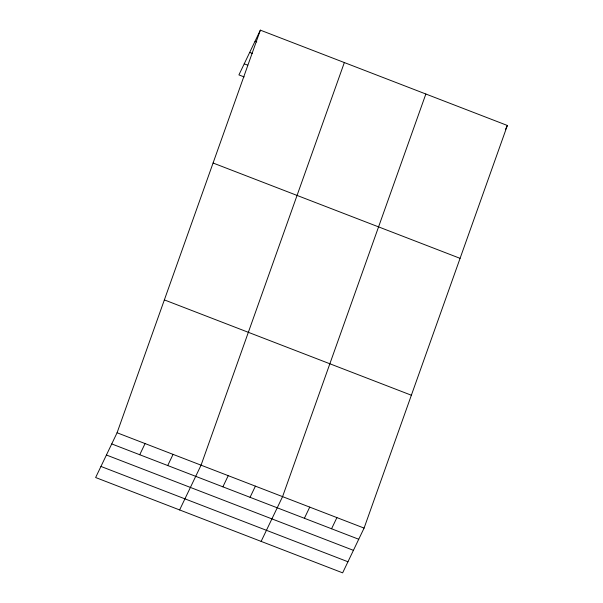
<?xml version="1.0" encoding="UTF-8"?>
<svg xmlns="http://www.w3.org/2000/svg" width="603" height="603" viewBox="0 0 603 603"><rect width="100%" height="100%" fill="white"/><g stroke="black" fill="none" stroke-linecap="round" stroke-linejoin="round"><path stroke-width="0.9" d="M117.08 432.766L260.36 30.15L507.364 125.469L364.084 528.092L342.64 572.85L95.636 477.531L117.08 432.766L364.084 528.092M344.343 62.561L201.063 465.177L179.619 509.934M425.854 94.015L282.573 496.638L261.129 541.396M260.36 30.15L238.916 74.908L244.162 76.935M139.73 454.737L145.074 443.574M167.724 465.539L173.069 454.376M222.884 486.825L228.236 475.661M250.057 497.309L255.401 486.146M304.394 518.279L309.746 507.123M505.45 129.457L507.364 125.469M331.567 528.771L336.911 517.608M255.016 41.313L256.765 41.984M249.702 52.401L252.325 53.411M244.23 63.82L247.727 65.169M213.078 163.014L460.081 258.34M164.363 299.902L411.367 395.229M111.736 443.929L358.732 539.255M106.422 455.016L353.426 550.343M100.95 466.443L347.954 561.762"/></g></svg>
